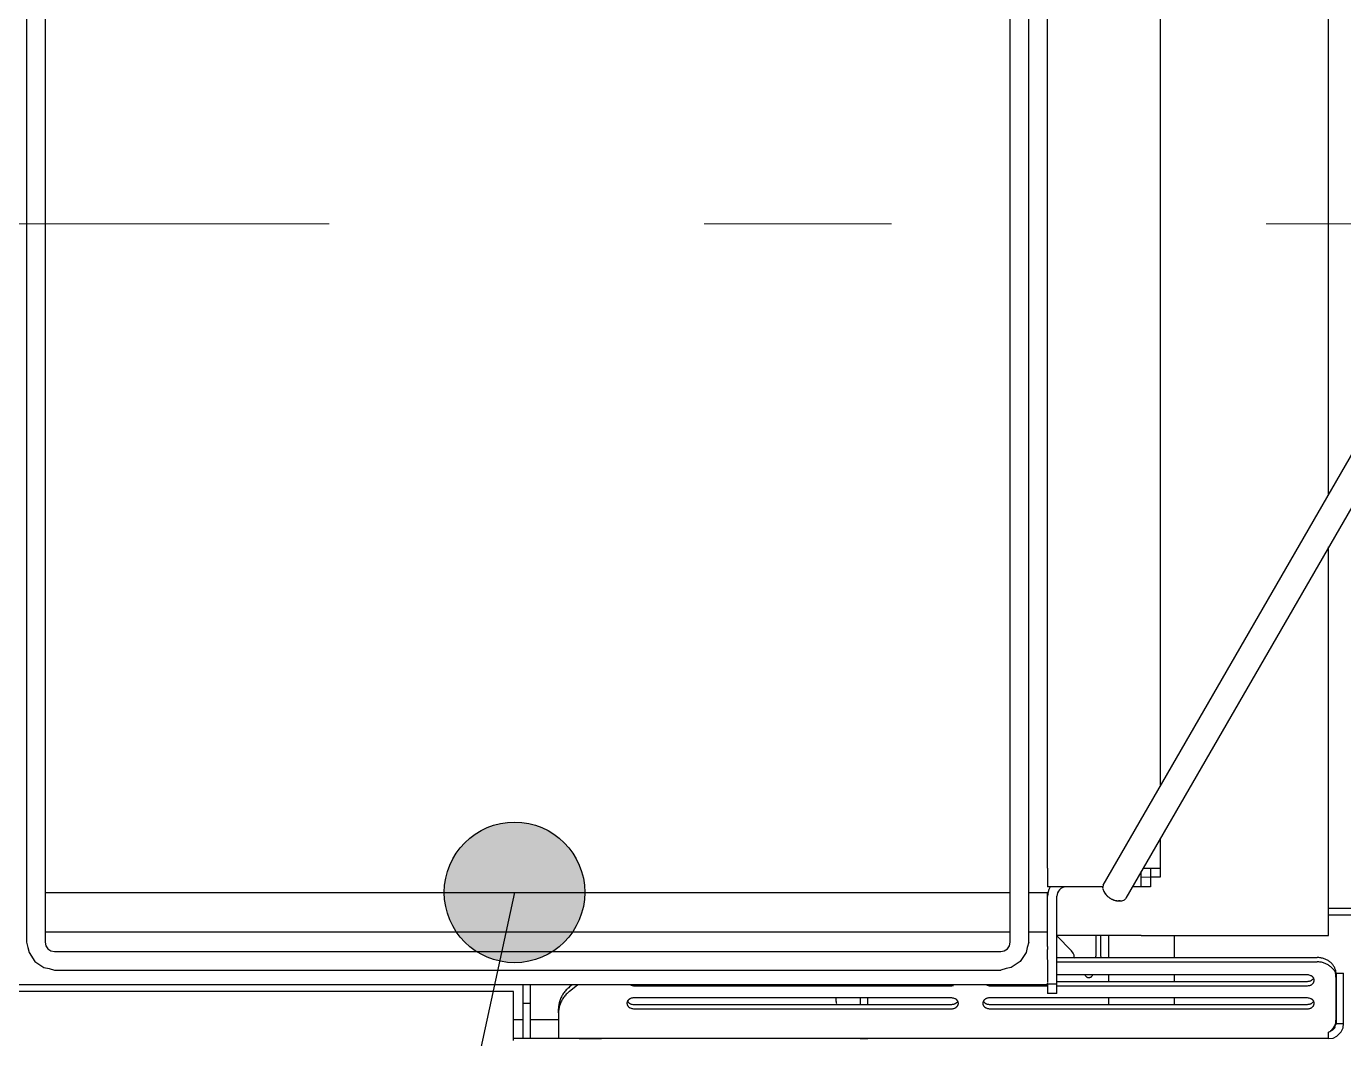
# Model space of a CAD drawing. Header units: millimetres. Extents: x -187347 to 135007, y -6415 to 292048.
# Drawn here: x -46153 to -45450, y 7620 to 8160 of the extents above; entities that cross this region are included whole.
import ezdxf

# ---------------------------------------------------------------- set-up
doc = ezdxf.new("R2010")
doc.units = ezdxf.units.MM
doc.header["$LTSCALE"] = 100
doc.linetypes.add('Z_LINE-CNTR', pattern=[17, 12, -2, 1, -2])
doc.layers.get('0').update_dxf_attribs({"lineweight": 18})
doc.layers.add('1', color=7, linetype='Continuous')
doc.layers.add('Layout Cabinplant', color=30, linetype='Continuous')
doc.layers.add('S-GRID', color=7, linetype='Continuous', lineweight=5)

# ---------------------------------------------------------------- blocks, each defined once
blk = doc.blocks.new('CP_Giblet area_New')
at = {"layer": '1'}
h = blk.add_hatch(color=0, dxfattribs=at)
edge = h.paths.add_edge_path()
edge.add_arc((4715.93, 953.9), 37.5, 0, 360)
at = {"color": 0, "linetype": 'Continuous'}
for p, q in [((4274.8, 1028.34), (4273.8, 1026.22)), ((4277.01, 1030.55), (4274.8, 1028.34)), ((4279.13, 1031.56), (4277.01, 1030.55)), ((4277.46, 1023.9), (4279.92, 1027.6)), ((4281.46, 1031.9), (4279.13, 1031.56)), ((4279.92, 1027.6), (4280.46, 1027.7)), ((4280.46, 1027.7), (4279.92, 1027.6)), ((4281.46, 1031.9), (4281.46, 1028.49)), ((4281.46, 1031.9), (4692.46, 1031.9)), ((4531.46, 1031.9), (4527.46, 1031.9)), ((4676.46, 1031.9), (4669.56, 1031.9)), ((4680.34, 1031.9), (4676.46, 1031.9)), ((4681.46, 1031.9), (4680.34, 1031.9)), ((4681.46, 1031.9), (4692.46, 1031.9)), ((4692.46, 1031.9), (4707.46, 1031.9)), ((4692.46, 1028.49), (4692.46, 1031.9)), ((4692.46, 1018.21), (4692.46, 1028.49)), ((4707.46, 1031.9), (4711.46, 1031.9)), ((4707.46, 1031.9), (4707.46, 1016.72)), ((4707.46, 1031.9), (4711.46, 1031.9)), ((4711.46, 1031.9), (4716.46, 1031.9)), ((4711.46, 1016.72), (4711.46, 1031.9)), ((4716.46, 1032.83), (4716.46, 1021.51)), ((4273.8, 1026.22), (4273.46, 1023.9)), ((4277.46, 1023.9), (4273.46, 1023.9)), ((4273.46, 1023.9), (4273.46, 1000.05)), ((4277.46, 1000.05), (4277.46, 1023.9)), ((4277.66, 999.13), (4277.66, 1022.06)), ((4692.46, 1021.9), (4707.46, 1021.9)), ((4711.46, 1021.9), (4716.46, 1021.9)), ((4716.46, 1021.51), (4716.46, 1018.69)), ((4462.56, 1015.93), (4292.66, 1015.93)), ((4462.56, 1013.63), (4292.66, 1013.63)), ((4363.96, 1010.19), (4363.96, 1013.63)), ((4398.96, 1010.19), (4398.96, 1013.63)), ((4652.46, 1015.93), (4482.56, 1015.93)), ((4652.46, 1013.63), (4482.56, 1013.63)), ((4527.46, 1013.63), (4527.46, 1010.19)), ((4531.46, 1010.19), (4531.46, 1013.63)), ((4692.46, 1018.21), (4692.46, 1015.91)), ((4707.46, 1016.72), (4707.46, 1013)), ((4707.46, 1013), (4707.46, 1004.57)), ((4711.46, 1013), (4707.46, 1013)), ((4711.46, 1013), (4711.46, 1016.72)), ((4711.46, 1004.57), (4711.46, 1013)), ((4716.46, 1018.69), (4716.46, 1007.37)), ((4292.66, 1010.19), (4462.56, 1010.19)), ((4426.46, 1007.9), (4426.46, 1004.97)), ((4426.46, 1007.9), (4431.46, 1007.9)), ((4431.46, 1004.97), (4431.46, 1007.9)), ((4482.56, 1010.19), (4652.46, 1010.19)), ((4544.43, 1010.19), (4544.43, 1011.12)), ((4686.6, 1006.62), (4682.4, 1003.18)), ((4716.46, 1007.37), (4716.46, 1006.79)), ((4716.46, 1006.79), (6744.46, 1006.79)), ((4273.46, 1000.05), (4273.46, 996.9)), ((4277.46, 996.9), (4277.46, 1000.05)), ((4277.46, 996.9), (4277.66, 999.13)), ((4426.46, 1003.64), (4292.66, 1003.64)), ((4426.46, 1001.34), (4292.66, 1001.34)), ((4363.96, 997.9), (4363.96, 1001.34)), ((4398.96, 997.9), (4398.96, 1001.34)), ((4426.46, 1004.97), (4426.46, 1002.9)), ((4426.46, 1002.9), (4426.46, 1002.02)), ((4426.46, 1002.9), (4431.46, 1002.9)), ((4426.46, 1002.02), (4426.46, 994.14)), ((4431.46, 1002.9), (4431.46, 1004.97)), ((4462.56, 1003.64), (4431.46, 1003.64)), ((4431.46, 1003.18), (6849.46, 1003.18)), ((4431.46, 1003.18), (4431.46, 1002.32)), ((4431.46, 994.14), (4431.46, 1002.02)), ((4463.89, 1003.42), (4462.56, 1003.64)), ((4652.46, 1003.64), (4482.56, 1003.64)), ((4653.79, 1003.42), (4652.46, 1003.64)), ((4685.2, 1003.18), (4686.6, 1004.33)), ((4707.46, 1004.57), (4707.46, 1003.18)), ((4711.46, 1003.18), (4711.46, 1004.57)), ((4277.46, 996.9), (4273.46, 996.9)), ((4292.66, 997.9), (4426.46, 997.9)), ((4426.46, 994.14), (4426.46, 985.66)), ((4431.46, 989.9), (4431.46, 994.14)), ((4446.06, 990.79), (4450.83, 993.98)), ((4450.83, 993.98), (4453.64, 994.54)), ((4453.64, 994.54), (4456.46, 995.4)), ((4961.46, 995.4), (4456.46, 995.4)), ((4964.27, 994.54), (4961.46, 995.4)), ((4967.08, 993.98), (4964.27, 994.54)), ((4971.85, 990.79), (4967.08, 993.98)), ((4426.46, 990.94), (4287.66, 990.94)), ((4426.46, 988.65), (4287.66, 988.65)), ((4363.96, 976.9), (4363.96, 988.65)), ((4398.96, 976.9), (4398.96, 988.65)), ((4403.11, 987.9), (4403.24, 988.65)), ((4403.11, 987.9), (4403.11, 976.9)), ((4405.9, 989.05), (4405.71, 987.9)), ((4405.71, 976.9), (4405.71, 987.9)), ((4417.21, 987.9), (4417.21, 987.32)), ((4417.21, 987.32), (4417.78, 986.37)), ((4417.78, 986.37), (4418.78, 985.14)), ((4418.78, 985.14), (4426.46, 976.97)), ((4426.46, 985.66), (4426.46, 984.78)), ((4426.46, 984.78), (4426.46, 982.66)), ((4431.46, 989.75), (4431.46, 985.51)), ((4431.46, 985.51), (4431.46, 984.32)), ((4431.46, 983.8), (4431.46, 984.32)), ((4442.32, 983.21), (4442.88, 986.02)), ((4442.88, 986.02), (4446.06, 990.79)), ((4454.54, 985.02), (4452.92, 983.93)), ((4456.46, 985.4), (4454.54, 985.02)), ((4961.46, 985.4), (4456.46, 985.4)), ((4963.37, 985.02), (4961.46, 985.4)), ((4964.99, 983.93), (4963.37, 985.02)), ((4975.03, 986.02), (4971.85, 990.79)), ((4975.59, 983.21), (4975.03, 986.02)), ((4426.46, 982.66), (4426.46, 955.9)), ((4431.46, 982.66), (4431.46, 983.8)), ((4431.46, 982.66), (4431.46, 955.9)), ((4441.46, 980.4), (4442.32, 983.21)), ((4441.46, 980.4), (4441.46, 237.66)), ((4451.84, 982.31), (4451.46, 980.4)), ((4451.46, 980.4), (4451.46, 242.33)), ((4452.92, 983.93), (4451.84, 982.31)), ((4966.07, 982.31), (4964.99, 983.93)), ((4966.46, 980.4), (4966.07, 982.31)), ((4966.46, 173.4), (4966.46, 980.4)), ((4976.46, 980.4), (4975.59, 983.21)), ((4976.46, 173.4), (4976.46, 980.4)), ((4281.46, 976.9), (4281.46, 769.59)), ((4381.46, 976.9), (4281.46, 976.9)), ((4381.46, 976.9), (4426.46, 976.9)), ((4441.46, 974.9), (4431.46, 974.9)), ((4966.46, 974.9), (4451.46, 974.9)), ((4281.46, 965.92), (4043.46, 965.92)), ((4043.46, 962.52), (4281.46, 962.52)), ((4165.18, 568.21), (4389.63, 956.96)), ((4392.77, 958.39), (4393.6, 958.4)), ((4401.76, 949.96), (4177.31, 561.21)), ((4376.46, 950.9), (4381.46, 950.9)), ((4376.46, 945.7), (4376.46, 950.9)), ((4381.46, 950.9), (4386.13, 950.9)), ((4381.46, 950.9), (4381.46, 945.9)), ((4401.43, 953.4), (4401.02, 954.11)), ((4401.94, 950.9), (4431.46, 950.9)), ((4431.46, 955.9), (4431.46, 954.98)), ((4431.46, 954.98), (4431.46, 953.9)), ((4441.46, 953.9), (4431.46, 953.9)), ((4431.46, 940.9), (4431.46, 950.9)), ((4966.46, 953.9), (4451.46, 953.9)), ((4371.46, 940.9), (4371.46, 945.7)), ((4371.46, 945.7), (4376.46, 945.7)), ((4376.46, 945.7), (4381.46, 945.9)), ((4376.46, 940.9), (4376.46, 945.7)), ((4381.46, 945.9), (4381.46, 942.8)), ((4380.25, 940.9), (4371.46, 940.9)), ((4371.46, 925.48), (4371.46, 940.9)), ((4431.46, 940.9), (4431.46, 233)), ((4371.46, 212.9), (4371.46, 897.48)), ((4281.46, 741.59), (4281.46, 176.9))]:
    blk.add_line(p, q, dxfattribs=at)
for centre, radius, start, end in [((4281.46, 1023.9), 4, 112.50022, 157.49978), ((4421.46, 955.9), 5, 274.30795, 0), ((4421.46, 955.9), 10, 332.30772, 359.99965)]:
    blk.add_arc(centre, radius, start, end, dxfattribs=at)
for points in [[(4281.46, 1028.49), (4280.35, 1027.73), (4279.38, 1026.81), (4279, 1026.24), (4278.63, 1025.66), (4278.26, 1025.13), (4277.93, 1024.59), (4277.61, 1023.34), (4277.66, 1022.06)], [(4292.66, 1015.93), (4291.88, 1015.86), (4291.14, 1015.64), (4290.89, 1015.54), (4290.66, 1015.42), (4290.38, 1015.21), (4290.13, 1014.98), (4289.86, 1014.75), (4289.63, 1014.49), (4289.48, 1014.21), (4289.36, 1013.89), (4289.24, 1013.58), (4289.17, 1013.27), (4289.2, 1012.92), (4289.27, 1012.57), (4289.34, 1012.22), (4289.45, 1011.89), (4289.63, 1011.64), (4289.83, 1011.4), (4290.05, 1011.16), (4290.28, 1010.95), (4290.59, 1010.76), (4290.93, 1010.61), (4291.77, 1010.3), (4292.66, 1010.19)], [(4292.66, 1013.63), (4291.98, 1013.55), (4291.32, 1013.41), (4291.09, 1013.34), (4290.88, 1013.24), (4290.62, 1013.08), (4290.37, 1012.9), (4289.82, 1012.45), (4289.42, 1011.86)], [(4462.56, 1010.19), (4463.33, 1010.26), (4464.07, 1010.48), (4464.32, 1010.58), (4464.56, 1010.7), (4464.83, 1010.9), (4465.08, 1011.14), (4465.35, 1011.37), (4465.58, 1011.63), (4465.73, 1011.91), (4465.85, 1012.22), (4465.97, 1012.53), (4466.04, 1012.84), (4466.03, 1013.16), (4465.97, 1013.48), (4465.91, 1013.8), (4465.81, 1014.1), (4465.63, 1014.39), (4465.41, 1014.65), (4465.18, 1014.92), (4464.93, 1015.16), (4464.62, 1015.35), (4464.28, 1015.51), (4463.44, 1015.82), (4462.56, 1015.93)], [(4465.62, 1011.61), (4465.55, 1012.19), (4465.16, 1012.63), (4464.93, 1012.85), (4464.68, 1013.04), (4464.4, 1013.19), (4464.09, 1013.31), (4463.33, 1013.52), (4462.56, 1013.63)], [(4482.56, 1015.93), (4481.78, 1015.86), (4481.04, 1015.64), (4480.79, 1015.54), (4480.56, 1015.42), (4480.28, 1015.21), (4480.03, 1014.98), (4479.76, 1014.75), (4479.53, 1014.49), (4479.38, 1014.21), (4479.26, 1013.89), (4479.14, 1013.59), (4479.07, 1013.27), (4479.08, 1012.96), (4479.14, 1012.64), (4479.2, 1012.32), (4479.3, 1012.01), (4479.48, 1011.73), (4479.7, 1011.47), (4479.93, 1011.2), (4480.18, 1010.96), (4480.49, 1010.77), (4480.83, 1010.61), (4481.67, 1010.3), (4482.56, 1010.19)], [(4482.56, 1013.63), (4481.88, 1013.55), (4481.22, 1013.41), (4480.99, 1013.34), (4480.78, 1013.24), (4480.52, 1013.08), (4480.27, 1012.9), (4479.75, 1012.47), (4479.26, 1012)], [(4544.43, 1011.12), (4544.34, 1012.19), (4544.09, 1013.23)], [(4652.46, 1010.19), (4653.23, 1010.26), (4653.97, 1010.48), (4654.22, 1010.58), (4654.46, 1010.7), (4654.73, 1010.9), (4654.98, 1011.14), (4655.25, 1011.37), (4655.48, 1011.63), (4655.63, 1011.91), (4655.75, 1012.22), (4655.87, 1012.53), (4655.94, 1012.84), (4655.93, 1013.16), (4655.87, 1013.48), (4655.81, 1013.8), (4655.71, 1014.1), (4655.53, 1014.39), (4655.31, 1014.65), (4655.08, 1014.92), (4654.83, 1015.16), (4654.52, 1015.35), (4654.18, 1015.51), (4653.34, 1015.82), (4652.46, 1015.93)], [(4655.52, 1011.61), (4655.45, 1012.19), (4655.06, 1012.63), (4654.83, 1012.85), (4654.58, 1013.04), (4654.3, 1013.19), (4653.99, 1013.31), (4653.24, 1013.56), (4652.46, 1013.63)], [(4686.6, 1006.62), (4688.3, 1008.21), (4689.78, 1010.02), (4690.39, 1010.96), (4690.93, 1011.94), (4691.39, 1012.94), (4691.77, 1013.97), (4692.28, 1016.06), (4692.46, 1018.21)], [(4686.6, 1004.33), (4688.3, 1005.92), (4689.78, 1007.72), (4690.39, 1008.66), (4690.93, 1009.64), (4691.39, 1010.64), (4691.77, 1011.67), (4692.28, 1013.77), (4692.46, 1015.91)], [(4277.66, 999.13), (4277.65, 997.5), (4278.19, 995.95), (4278.71, 995.24), (4279.31, 994.58), (4279.93, 993.94), (4280.58, 993.34), (4281.32, 992.8), (4282.1, 992.32), (4282.95, 991.91), (4283.83, 991.57), (4285.72, 991.1), (4287.66, 990.94)], [(4292.66, 1003.64), (4291.88, 1003.57), (4291.14, 1003.35), (4290.89, 1003.26), (4290.66, 1003.13), (4290.38, 1002.93), (4290.13, 1002.7), (4289.86, 1002.46), (4289.63, 1002.2), (4289.48, 1001.92), (4289.36, 1001.61), (4289.24, 1001.29), (4289.17, 1000.98), (4289.2, 1000.63), (4289.27, 1000.28), (4289.34, 999.93), (4289.45, 999.61), (4289.63, 999.35), (4289.83, 999.11), (4290.05, 998.88), (4290.28, 998.66), (4290.59, 998.48), (4290.93, 998.32), (4291.77, 998.02), (4292.66, 997.9)], [(4292.66, 1001.34), (4291.98, 1001.27), (4291.32, 1001.13), (4291.09, 1001.05), (4290.88, 1000.95), (4290.62, 1000.79), (4290.37, 1000.61), (4289.82, 1000.16), (4289.42, 999.57)], [(4411.46, 997.66), (4411.41, 997.94), (4411.36, 998.23), (4411.22, 998.43), (4411.02, 998.6), (4410.75, 998.86), (4410.46, 999.08), (4410.29, 999.15), (4410.12, 999.21), (4409.88, 999.24), (4409.63, 999.26), (4409.37, 999.28), (4409.11, 999.27), (4408.87, 999.21), (4408.63, 999.11), (4408.39, 999.03), (4408.17, 998.91), (4408, 998.76), (4407.85, 998.58), (4407.55, 998.16), (4407.46, 997.66)], [(4482.56, 1003.64), (4482.1, 1003.6), (4481.64, 1003.56)], [(4277.46, 996.9), (4277.82, 995.27), (4278.42, 993.7), (4278.84, 992.97), (4279.34, 992.29), (4279.93, 991.64), (4280.58, 991.05), (4281.32, 990.5), (4282.1, 990.03), (4282.95, 989.61), (4283.83, 989.27), (4285.72, 988.8), (4287.66, 988.65)], [(4417.4, 989.05), (4417.3, 988.47), (4417.21, 987.9)], [(4392.77, 958.39), (4391.79, 958.31), (4390.84, 958.02), (4390.15, 957.59), (4389.63, 956.96)], [(4400.25, 955.24), (4399.1, 956.27), (4397.82, 957.15), (4397.28, 957.44), (4396.72, 957.69), (4396.03, 957.94), (4395.32, 958.13), (4394.06, 958.36), (4392.77, 958.39)], [(4401.02, 954.11), (4400.42, 954.98), (4399.7, 955.76), (4399.27, 956.14), (4398.82, 956.5), (4398.33, 956.84), (4397.82, 957.15), (4397.3, 957.43), (4396.76, 957.68), (4396.23, 957.9), (4395.68, 958.08), (4394.65, 958.31), (4393.6, 958.4)], [(4401.43, 953.4), (4400.88, 954.34), (4400.25, 955.24)], [(4401.76, 949.96), (4401.98, 950.74), (4402.07, 951.54), (4401.84, 952.5), (4401.43, 953.4)]]:
    blk.add_spline(points, degree=3, dxfattribs=at)
at = {"layer": '1', "color": 0, "linetype": 'Continuous'}
blk.add_line((4715.93, 953.9), (5012.44, 2317.39), dxfattribs=at)
at = {"layer": '1', "color": 0}
blk.add_circle((4715.93, 953.9), 37.5, dxfattribs=at)

msp = doc.modelspace()

# ---------------------------------------------------------------- linework, layer by layer
at = {"layer": 'S-GRID', "color": 152, "linetype": 'Z_LINE-CNTR'}
msp.add_line((-89691.4, 8055), (-18063.96, 8055), dxfattribs=at)

# ---------------------------------------------------------------- block references
at = {"layer": 'Layout Cabinplant', "rotation": 180}
msp.add_blockref('CP_Giblet area_New', (-41176.61, 8652.23, 0), dxfattribs=at)

doc.saveas('drawing.dxf')
